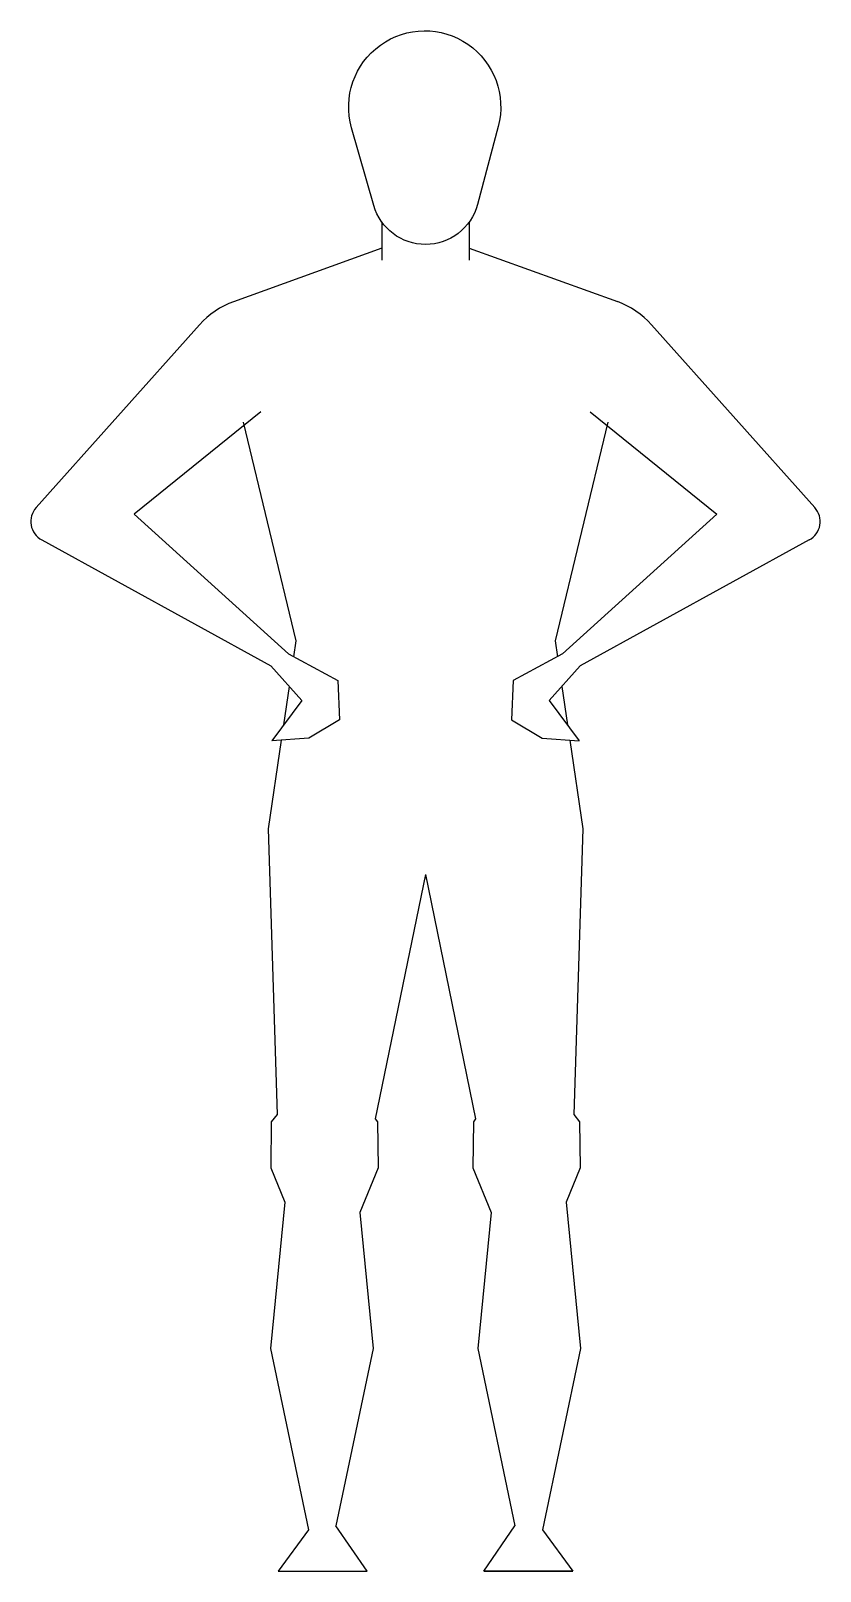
# Model space of a CAD drawing. Extents: x -18.1 to 18.8, y -0.3 to 71.7.
import ezdxf

# ---------------------------------------------------------------- set-up
doc = ezdxf.new("R2010")
doc.units = 0
doc.header["$LTSCALE"] = 254
doc.header["$MEASUREMENT"] = 0
doc.layers.get('0').update_dxf_attribs({"linetype": 'CONTINUOUS'})

msp = doc.modelspace()

# ---------------------------------------------------------------- linework, layer by layer
for p, q in [((-1.67, 62.741), (-1.67, 60.95)), ((2.424, 62.741), (2.424, 60.95)), ((-1.67, 61.518), (-8.596, 59.011)), ((2.424, 61.518), (9.349, 59.012)), ((-10.19, 57.934), (-17.829, 49.392)), ((10.944, 57.934), (18.584, 49.392)), ((-7.319, 53.869), (-13.239, 49.074)), ((-8.147, 53.376), (-5.681, 43.164)), ((8.9, 53.376), (6.434, 43.164)), ((8.073, 53.869), (13.994, 49.074)), ((-6.03, 42.544), (-13.239, 49.074)), ((6.784, 42.544), (13.994, 49.074)), ((-17.569, 47.872), (-6.851, 41.994)), ((18.323, 47.872), (7.606, 41.994)), ((-6.031, 42.544), (-3.725, 41.303)), ((-5.681, 43.164), (-5.792, 42.416)), ((6.784, 42.544), (4.478, 41.303)), ((6.434, 43.164), (6.545, 42.416)), ((-6.853, 41.994), (-5.411, 40.365)), ((7.606, 41.994), (6.164, 40.365)), ((-3.725, 41.303), (-3.645, 39.458)), ((4.478, 41.303), (4.398, 39.458)), ((-5.411, 40.365), (-6.816, 38.491)), ((-5.998, 41.028), (-6.265, 39.226)), ((6.164, 40.365), (7.569, 38.491)), ((6.751, 41.028), (7.018, 39.226)), ((-3.645, 39.458), (-5.077, 38.615)), ((4.398, 39.458), (5.83, 38.615)), ((-6.37, 38.523), (-6.986, 34.368)), ((-5.077, 38.615), (-6.816, 38.491)), ((5.83, 38.615), (7.569, 38.491)), ((7.123, 38.523), (7.739, 34.368)), ((-6.986, 34.368), (-6.567, 21.021)), ((7.739, 34.368), (7.32, 21.021)), ((0.377, 32.237), (-1.97, 20.814)), ((0.377, 32.237), (2.723, 20.814)), ((-6.203, 16.928), (-6.874, 10.08)), ((6.956, 16.928), (7.627, 10.08)), ((-2.695, 16.444), (-2.071, 10.08)), ((3.448, 16.444), (2.824, 10.08)), ((-6.874, 10.08), (-5.095, 1.601)), ((-2.071, 10.08), (-3.809, 1.796)), ((2.824, 10.08), (4.562, 1.796)), ((7.627, 10.08), (5.848, 1.601)), ((-5.095, 1.601), (-6.509, -0.328)), ((-2.357, -0.328), (-3.809, 1.796)), ((3.11, -0.328), (4.562, 1.796)), ((5.848, 1.601), (7.262, -0.328)), ((-6.509, -0.328), (-2.357, -0.328)), ((-6.509, -0.328), (-2.357, -0.328)), ((3.11, -0.328), (7.262, -0.328)), ((7.262, -0.328), (3.11, -0.328))]:
    msp.add_line(p, q)
msp.add_lwpolyline([(-2.038, 63.506), (-3.077, 67.14, -1.313409), (3.776, 67.203), (2.805, 63.551, -0.339933), (0.377, 61.685, -0.334795), (-2.038, 63.506)], format="xyb")
for points in [[(-6.567, 21.021), (-6.833, 20.68), (-6.862, 18.532), (-6.203, 16.928)], [(7.32, 21.021), (7.586, 20.68), (7.615, 18.532), (6.956, 16.928)], [(-1.97, 20.814), (-1.866, 20.68), (-1.837, 18.532), (-2.695, 16.444)], [(2.723, 20.814), (2.619, 20.68), (2.59, 18.532), (3.448, 16.444)]]:
    msp.add_lwpolyline(points)
for centre, radius, start, end in [((-7.256, 55.308), 3.938, 109.89592, 138.19176), ((8.009, 55.309), 3.938, 41.80824, 70.10408), ((-17.096, 48.735), 0.984, 138.19176, 241.2561), ((17.85, 48.735), 0.984, 298.7439, 41.80824)]:
    msp.add_arc(centre, radius, start, end)

doc.saveas('drawing.dxf')
